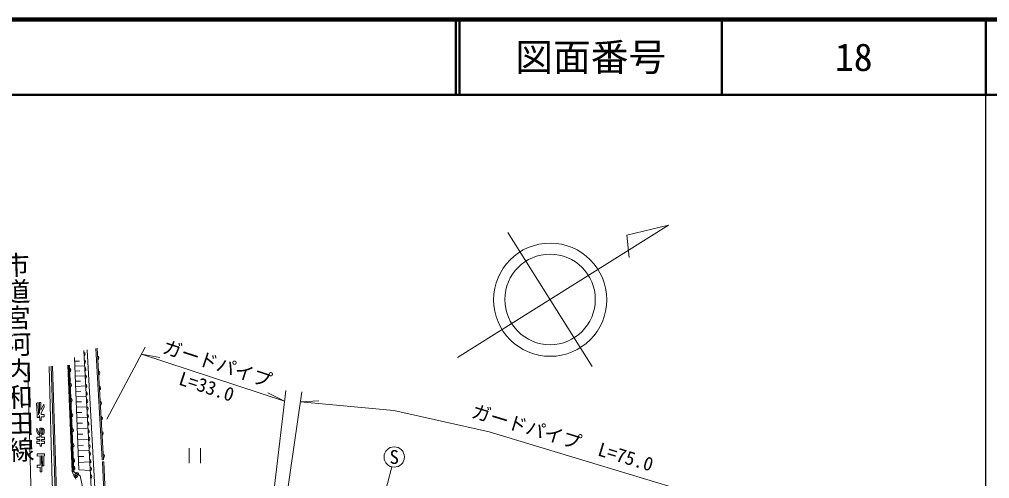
# Model space of a CAD drawing. Units: millimetres, scale not verified. Extents: x 40000 to 680000, y 20000 to 380000.
# Drawn here: x 450886 to 579500, y 319141 to 380000 of the extents above; entities that cross this region are included whole.
import ezdxf
from ezdxf.enums import TextEntityAlignment as Align

# ---------------------------------------------------------------- set-up
doc = ezdxf.new("R2010")
doc.units = ezdxf.units.MM
doc.header["$LTSCALE"] = 1000
doc.header["$PDMODE"] = 32
doc.header["$PDSIZE"] = 500
for name, color, linetype, lineweight in [('M-BGD', 7, 'Continuous', 13), ('M-BGD-EXST', 7, 'Continuous', 13), ('M-BMK-HTXT', 7, 'Continuous', 13), ('M-BMK-SRVR', 3, 'Continuous', 13), ('M-STR-HTXT', 7, 'Continuous', 13), ('M-STR-STRC', 7, 'Continuous', 13), ('M-TTL', 2, 'Continuous', 140), ('M-TTL-BAND', 7, 'Continuous', 25), ('M-TTL-LINE', 7, 'Continuous', 50)]:
    doc.layers.add(name, color=color, linetype=linetype, lineweight=lineweight)
doc.layers.add('M-TTL-TXT', color=7, linetype='Continuous')
doc.styles.add('@ＭＳ ゴシック', font='')
doc.styles.add('ＭＳ ゴシック', font='')
doc.styles.get('@ＭＳ ゴシック').set_extended_font_data('@MS Gothic')
doc.styles.get('ＭＳ ゴシック').set_extended_font_data('MS Gothic')

msp = doc.modelspace()

# ---------------------------------------------------------------- linework, layer by layer
at = {"layer": 'M-BGD'}
for p, q in [((460566, 315178), (459423, 336106)), ((461027, 315277), (459884, 336205)), ((461032, 336402), (461875, 321641)), ((462046, 321650), (461203, 336409)), ((458182, 335196), (458759, 320294)), ((458201, 334696), (458855, 334721)), ((455091, 334021), (455621, 317274)), ((455821, 317280), (455291, 334027)), ((457295, 334153), (457864, 320032)), ((458124, 320046), (457522, 334156)), ((458227, 334043), (459533, 334094)), ((458252, 333379), (458916, 333405)), ((458278, 332715), (459606, 332767)), ((458304, 332041), (458979, 332067)), ((458330, 331366), (459679, 331419)), ((458357, 330681), (459042, 330708)), ((458383, 329996), (459754, 330049)), ((458410, 329299), (459107, 329326)), ((458437, 328603), (459830, 328657)), ((458465, 327895), (459172, 327922)), ((458492, 327187), (459908, 327242)), ((458520, 326468), (459239, 326496)), ((458548, 325749), (459986, 325805)), ((458576, 325018), (459307, 325046)), ((458605, 324287), (460066, 324344)), ((458633, 323545), (459376, 323574)), ((458662, 322802), (460147, 322860)), ((473383, 323175), (473383, 321175)), ((474883, 323175), (474883, 321175)), ((458691, 322048), (459446, 322077)), ((462046, 321650), (461875, 321641)), ((458720, 321293), (460230, 321352)), ((458759, 320294), (460291, 320227)), ((462060, 321350), (461890, 321341)), ((461890, 321341), (462197, 315149)), ((462340, 315706), (462060, 321350)), ((457864, 320032), (458124, 320046)), ((457864, 320032), (458382, 319061)), ((458124, 320046), (458955, 319519)), ((459534, 316761), (458955, 319519))]:
    msp.add_line(p, q, dxfattribs=at)
for radius in [100, 80, 60, 40, 20]:
    msp.add_circle((458370, 319533), radius, dxfattribs=at)
for centre, start, end in [((459316, 335633), 301.18369, 65.03867), ((459371, 334635), 301.18369, 65.03867), ((461143, 335120), 301.34074, 65.19578), ((457415, 333527), 300.5194, 64.37444), ((459425, 333636), 301.18369, 65.03867), ((461257, 333123), 301.34074, 65.19578), ((459479, 332638), 301.18369, 65.03867), ((457500, 331529), 300.5194, 64.37444), ((459547, 331396), 301.19921, 65.0542), ((459601, 330398), 301.19921, 65.0542), ((461371, 331127), 301.34074, 65.19578), ((457586, 329531), 300.5194, 64.37444), ((459656, 329399), 301.19921, 65.0542), ((461485, 329130), 301.34074, 65.19578), ((459710, 328401), 301.19921, 65.0542), ((457671, 327533), 300.5194, 64.37444), ((459765, 327402), 301.19921, 65.0542), ((461599, 327133), 301.34074, 65.19578), ((457757, 325535), 300.5194, 64.37444), ((459820, 326404), 301.19921, 65.0542), ((459874, 325405), 301.19921, 65.0542), ((461713, 325136), 301.34074, 65.19578), ((459929, 324407), 301.19921, 65.0542), ((457842, 323536), 300.5194, 64.37444), ((459983, 323408), 301.19921, 65.0542), ((457927, 321538), 300.5194, 64.37444), ((460038, 322410), 301.19921, 65.0542), ((460092, 321411), 301.19921, 65.0542), ((461884, 322141), 301.34074, 65.19578), ((457970, 320539), 300.5194, 64.37444), ((460147, 320413), 301.19921, 65.0542), ((458461, 319674), 355.67824, 119.53326), ((460201, 319414), 301.19921, 65.0542)]:
    msp.add_arc(centre, 283, start, end, dxfattribs=at)
msp.add_point((458370, 319533), dxfattribs=at)
at = {"layer": 'M-BGD-EXST'}
msp.add_circle((500578, 322004), 1350, dxfattribs=at)
at = {"layer": 'M-BMK-SRVR'}
for p, q in [((508951, 335176), (536925, 352736)), ((536925, 352736), (531416, 351410)), ((515649, 351778), (526814, 333992)), ((531416, 351410), (531701, 348423))]:
    msp.add_line(p, q, dxfattribs=at)
for centre, radius in [((521254, 342849), 7500), ((521232, 342885), 6000)]:
    msp.add_circle(centre, radius, dxfattribs=at)
at = {"layer": 'M-STR-HTXT'}
for p, q in [((462498, 327022), (467552, 336550)), ((467067, 335635), (469483, 335202)), ((467067, 335635), (486024, 329416)), ((484315, 314958), (486192, 330831)), ((486035, 314655), (488319, 330651)), ((486024, 329416), (483821, 330499)), ((488128, 329316), (490581, 329430)), ((495466, 302428), (500237, 320698))]:
    msp.add_line(p, q, dxfattribs=at)
msp.add_lwpolyline([(488128, 329316), (500502, 328158), (513177, 325334), (559346, 311357)], dxfattribs=at)
at = {"layer": 'M-STR-STRC'}
for p, q in [((452462, 316576), (452020, 333863)), ((457487, 332356), (457413, 334156)), ((457610, 329358), (457499, 332056)), ((453143, 329132), (453392, 329235)), ((453147, 328796), (453143, 329132)), ((453147, 328796), (453209, 328822)), ((453209, 328822), (453228, 327232)), ((453392, 329235), (453411, 327585)), ((453736, 329239), (453548, 329236)), ((453548, 329236), (453564, 327878)), ((453736, 329239), (453748, 328230)), ((453748, 328230), (454145, 328993)), ((453752, 327850), (454149, 328613)), ((454149, 328613), (454145, 328993)), ((457733, 326361), (457622, 329058)), ((453432, 327235), (453228, 327232)), ((453411, 327585), (453564, 327878)), ((453432, 327235), (453569, 327497)), ((453569, 327497), (453577, 326837)), ((453764, 326839), (453577, 326837)), ((453752, 327850), (453755, 327639)), ((454161, 327644), (453755, 327639)), ((454164, 327344), (453758, 327339)), ((453758, 327339), (453764, 326839)), ((454164, 327344), (454161, 327644)), ((453188, 325388), (453182, 325832)), ((453522, 325098), (453182, 325832)), ((453776, 325839), (453588, 325837)), ((453588, 325837), (453597, 325087)), ((453822, 325835), (453776, 325839)), ((453778, 325688), (453785, 325090)), ((453791, 325687), (453778, 325688)), ((453833, 325678), (453791, 325687)), ((453896, 325820), (453822, 325835)), ((453872, 325664), (453833, 325678)), ((453908, 325644), (453872, 325664)), ((453965, 325795), (453896, 325820)), ((453939, 325620), (453908, 325644)), ((453964, 325591), (453939, 325620)), ((453983, 325560), (453964, 325591)), ((454028, 325760), (453965, 325795)), ((453995, 325527), (453983, 325560)), ((453999, 325492), (453995, 325527)), ((454001, 325291), (453999, 325492)), ((454082, 325718), (454028, 325760)), ((454126, 325668), (454082, 325718)), ((454159, 325613), (454126, 325668)), ((454179, 325554), (454159, 325613)), ((454186, 325494), (454179, 325554)), ((454189, 325294), (454186, 325494)), ((457855, 323363), (457745, 326061)), ((453369, 324997), (453188, 325388)), ((453603, 324637), (453196, 324632)), ((453200, 324332), (453196, 324632)), ((453606, 324337), (453200, 324332)), ((453369, 324997), (453424, 324969)), ((453424, 324969), (453485, 324950)), ((453485, 324950), (453549, 324939)), ((453522, 325098), (453553, 325090)), ((453549, 324939), (453599, 324937)), ((453553, 325090), (453586, 325087)), ((453586, 325087), (453597, 325087)), ((453599, 324937), (453603, 324637)), ((453606, 324337), (453609, 324087)), ((453785, 325090), (453827, 325097)), ((453787, 324939), (453862, 324949)), ((453787, 324939), (453790, 324639)), ((454196, 324644), (453790, 324639)), ((454200, 324344), (453794, 324339)), ((453794, 324339), (453797, 324089)), ((453827, 325097), (453868, 325111)), ((453862, 324949), (453934, 324970)), ((453868, 325111), (453904, 325130)), ((453904, 325130), (453936, 325154)), ((453934, 324970), (454000, 325001)), ((453936, 325154), (453963, 325182)), ((453963, 325182), (453983, 325213)), ((453983, 325213), (453996, 325246)), ((453996, 325246), (454001, 325281)), ((454000, 325001), (454059, 325040)), ((454001, 325281), (454001, 325291)), ((454059, 325040), (454108, 325087)), ((454108, 325087), (454147, 325139)), ((454147, 325139), (454173, 325197)), ((454173, 325197), (454187, 325257)), ((454187, 325257), (454189, 325294)), ((454196, 324644), (454200, 324344)), ((453609, 324087), (453203, 324082)), ((453203, 324082), (453207, 323782)), ((453613, 323787), (453207, 323782)), ((453613, 323787), (453617, 323437)), ((453804, 323439), (453617, 323437)), ((454203, 324094), (453797, 324089)), ((454206, 323794), (453800, 323789)), ((453800, 323789), (453804, 323439)), ((454203, 324094), (454206, 323794)), ((457978, 320366), (457868, 323063)), ((454222, 322444), (453223, 322432)), ((453226, 322132), (453223, 322432)), ((453632, 322137), (453226, 322132)), ((453632, 322137), (453647, 320937)), ((453926, 322140), (453820, 322139)), ((453820, 322139), (453845, 320039)), ((453926, 322140), (453941, 320840)), ((454226, 322144), (454114, 322143)), ((454114, 322143), (454129, 320843)), ((454226, 322144), (454222, 322444)), ((453647, 320937), (453240, 320932)), ((453244, 320632), (453240, 320932)), ((453650, 320637), (453244, 320632)), ((453650, 320637), (453657, 320037)), ((454129, 320843), (453941, 320840)), ((453845, 320039), (453657, 320037))]:
    msp.add_line(p, q, dxfattribs=at)
msp.add_lwpolyline([(454848, 333994), (455212, 318605), (455360, 316707)], dxfattribs=at)
for centre, radius in [((457493, 332206), 150), ((457493, 332206), 120), ((457493, 332206), 100), ((457616, 329208), 150), ((457616, 329208), 120), ((457616, 329208), 100), ((457739, 326211), 150), ((457739, 326211), 120), ((457739, 326211), 100), ((457861, 323213), 150), ((457861, 323213), 120), ((457861, 323213), 100), ((457984, 320216), 150), ((457984, 320216), 120), ((457984, 320216), 100)]:
    msp.add_circle(centre, radius, dxfattribs=at)
at = {"layer": 'M-TTL'}
msp.add_line((680000, 380000), (40000, 380000), dxfattribs=at)
at = {"layer": 'M-TTL-BAND'}
msp.add_line((579000, 20000), (579000, 370000), dxfattribs=at)
at = {"layer": 'M-TTL-LINE'}
for p, q in [((508747, 380000), (508747, 370000)), ((509247, 380000), (509247, 370000)), ((543997, 380000), (543997, 370000)), ((579000, 380000), (579000, 370000)), ((40000, 370000), (680000, 370000))]:
    msp.add_line(p, q, dxfattribs=at)

# ---------------------------------------------------------------- texts
at = {"layer": 'M-BGD-EXST', "style": 'ＭＳ ゴシック'}
msp.add_text('S', height=1833, dxfattribs=at).set_placement((500578, 322004), align=Align.MIDDLE_CENTER)
at = {"layer": 'M-BMK-HTXT', "style": '@ＭＳ ゴシック'}
msp.add_text('市道宮河内和田線', height=2566, rotation=271.463, dxfattribs=at).set_placement((450404, 349221), align=Align.MIDDLE_LEFT)
at = {"layer": 'M-STR-HTXT', "style": 'ＭＳ ゴシック'}
for s, rotation, p in [('ガードパイプ', 341.839, (476666, 332985)), ('L=33.0', 341.839, (475257, 329948)), ('ガードパイプ\u3000L=75.0', 343.157, (522473, 323158))]:
    msp.add_text(s, height=1833, rotation=rotation, dxfattribs=at).set_placement(p, align=Align.BOTTOM_CENTER)
at = {"layer": 'M-TTL-TXT', "style": 'ＭＳ ゴシック'}
for s, p in [('図面番号', (526622, 375000)), ('18', (561497, 375000))]:
    msp.add_text(s, height=3666, dxfattribs=at).set_placement(p, align=Align.MIDDLE_CENTER)

doc.saveas('drawing.dxf')
